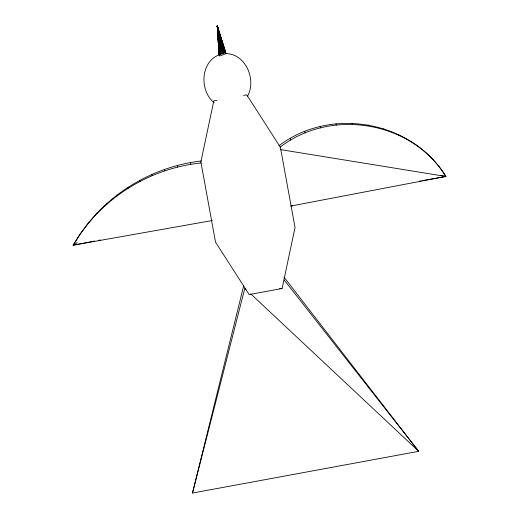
<?xml version="1.0" encoding="UTF-8"?>
<svg xmlns="http://www.w3.org/2000/svg" width="519" height="519" viewBox="0 0 519 519"><rect width="100%" height="100%" fill="white"/><g stroke="black" fill="none" stroke-linecap="round" stroke-linejoin="round"><path stroke-width="0.78" d="M212.342 220.51L73.134 245.195L80.276 233.978L88.314 223.352L97.241 212.881C124.579 184.206 162.038 165.412 201.437 160.974M216.936 100.329L213.802 100.913L200.872 161.928L215.521 242.146L249.165 294.571L282.102 288.493L295.032 227.478L280.383 147.266L246.733 94.834L243.599 95.418M284.029 277.146L418.684 451.329L192.478 493.05L243.722 285.709M192.478 493.05L244.825 288.343L246.012 289.446M247.304 96.618C256.963 80.224 245.727 53.133 225.259 53.645M94.633 241.082L73.134 245.195L80.25 233.855L88.262 223.099L97.241 212.881M97.202 213.393C124.579 185.192 161.96 166.969 201.074 162.972M279.975 147.286C330.863 107.699 411.982 121.011 445.866 176.454L290.99 206.004M278.885 145.833C330.467 106.252 411.885 120.732 445.866 176.454L422.751 180.573M73.134 245.195L77.214 242.555M219.005 54.91L225.629 52.348L217.266 25.95L219.005 54.91L219.44 54.774L217.266 25.95L226.115 53.6L220.471 55.728M219.576 54.69C200.289 61.502 199.302 90.799 214.152 102.736M98.616 240.323L100.206 240.018M290.932 206.03L292.489 205.745M419.566 181.144L421.162 180.859M279.67 288.486L282.102 288.493M280.5 149.608L445.866 176.454L440.287 175.487M250.742 293.884L418.684 451.329L284.185 279.994M219.602 56.091L219.122 54.845L217.266 25.95L225.57 52.588M218.752 49.26L217.266 25.95L225.194 52.484M218.233 38.763L217.266 25.95L223.598 47.235M217.714 30.725L217.266 25.95L224.675 52.672M219.985 54.482L217.266 25.95L218.953 32.081M219.797 35.149L220.426 37.446M217.733 29.894L217.266 25.95L223.987 52.925M220.679 54.21L217.266 25.95L218.415 30.595M398.741 134.629L398.845 135.096M383.813 128.699L383.956 129.328M368.179 124.871L368.36 125.676M352.148 123.211L352.369 124.203M336.027 123.762L336.293 124.943M320.132 126.506L320.444 127.875M304.776 131.391L305.133 132.955M290.264 138.32L290.659 140.072M190.447 162.538L190.843 164.289M177.284 165.49L177.641 167.053M164.393 169.46L164.705 170.848M151.846 174.436L152.119 175.649M139.734 180.385L139.968 181.416M128.135 187.262L128.329 188.125M117.112 195.021L117.275 195.721M106.752 203.623L106.875 204.168M217.727 29.07L217.266 25.95L223.189 53.23M221.477 53.892L217.266 25.95L217.935 29.083M217.266 25.95L222.333 53.561M217.941 33.106L218.239 36.291M218.473 41.961L218.778 45.964M219.141 50.771L219.258 52.367M218.856 50.862L219.115 54.884"/></g></svg>
